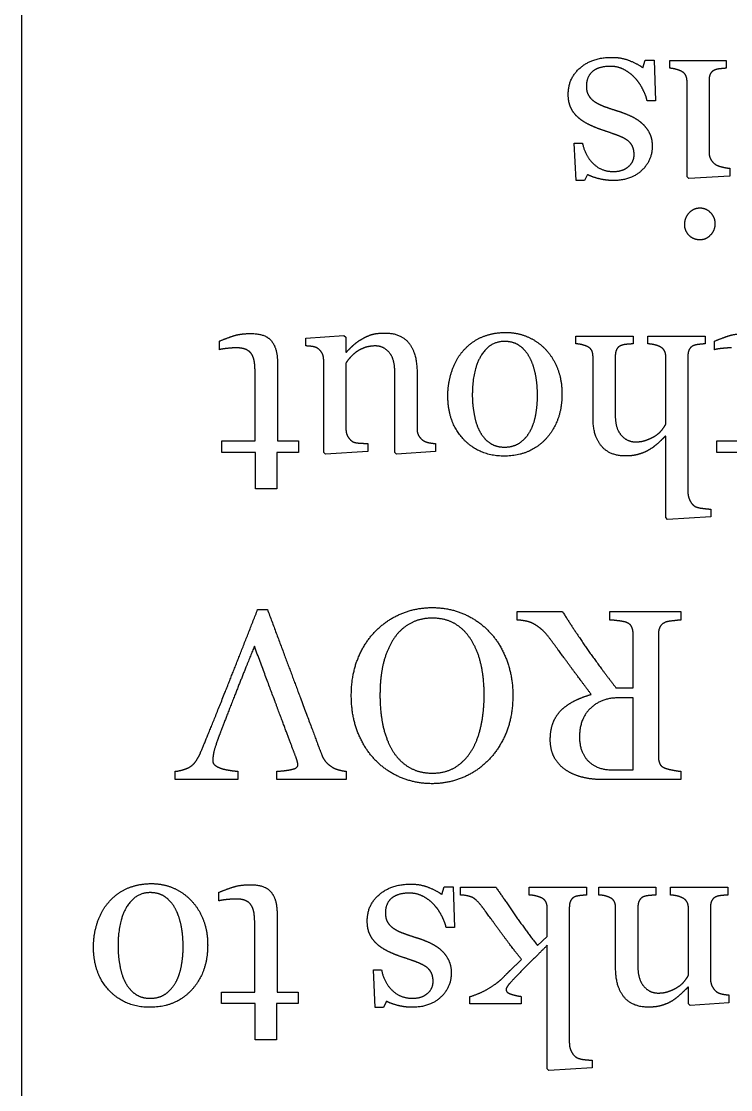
# Model space of a CAD drawing. Header units: inches. Extents: x -4.69 to 4.69, y -2.94 to 2.94.
# Drawn here: x -4.688 to -3.522, y -1.551 to 0.204 of the extents above; entities that cross this region are included whole.
import ezdxf

# ---------------------------------------------------------------- set-up
doc = ezdxf.new("R2010")
doc.units = ezdxf.units.IN
doc.layers.get('0').update_dxf_attribs({"linetype": 'CONTINUOUS'})

msp = doc.modelspace()

# ---------------------------------------------------------------- linework, layer by layer
for p, q in [((-3.6664, 0.1279), (-3.6625, 0.1406)), ((-3.6625, 0.1406), (-3.6479, 0.1406)), ((-3.6479, 0.1406), (-3.6459, 0.0738)), ((-3.622, 0.14), (-3.5294, 0.14)), ((-3.622, 0.1272), (-3.622, 0.14)), ((-3.5294, 0.14), (-3.5294, 0.1272)), ((-3.5576, 0.1073), (-3.5576, -0.011)), ((-3.5938, -0.0515), (-3.5938, 0.105)), ((-3.6459, 0.0738), (-3.6594, 0.0738)), ((-3.7761, -0.0575), (-3.779, 0.0042)), ((-3.779, 0.0042), (-3.7656, 0.0042)), ((-3.7576, -0.0474), (-3.7621, -0.0575)), ((-3.5911, -0.0542), (-3.5938, -0.0515)), ((-3.5233, -0.0499), (-3.5911, -0.0542)), ((-3.5233, -0.0371), (-3.5233, -0.0499)), ((-3.7621, -0.0575), (-3.7761, -0.0575)), ((-4.2201, -0.3163), (-4.1575, -0.312)), ((-4.1575, -0.312), (-4.1546, -0.3147)), ((-4.1546, -0.3147), (-4.1546, -0.3391)), ((-3.7765, -0.3128), (-3.6821, -0.3128)), ((-3.7765, -0.3256), (-3.7765, -0.3128)), ((-3.6821, -0.3128), (-3.6821, -0.3256)), ((-3.6582, -0.3256), (-3.6582, -0.3128)), ((-3.6582, -0.3128), (-3.5642, -0.3128)), ((-3.5642, -0.3128), (-3.5642, -0.3256)), ((-4.3622, -0.3354), (-4.3622, -0.3212)), ((-4.2201, -0.3291), (-4.2201, -0.3163)), ((-3.5486, -0.3354), (-3.5486, -0.3212)), ((-4.1546, -0.3391), (-4.1534, -0.3391)), ((-3.7483, -0.4469), (-3.7483, -0.347)), ((-3.7117, -0.3455), (-3.7117, -0.4441)), ((-3.6286, -0.4577), (-3.6286, -0.3474)), ((-3.5924, -0.3455), (-3.5924, -0.569)), ((-4.2668, -0.3552), (-4.2668, -0.4852)), ((-4.1908, -0.5043), (-4.1908, -0.3521)), ((-4.1542, -0.3573), (-4.1542, -0.4659)), ((-4.3034, -0.4852), (-4.3034, -0.378)), ((-4.074, -0.5043), (-4.074, -0.371)), ((-4.0374, -0.3728), (-4.0374, -0.4646)), ((-4.3581, -0.5039), (-4.3581, -0.4852)), ((-4.3581, -0.4852), (-4.3034, -0.4852)), ((-4.2668, -0.4852), (-4.2322, -0.4852)), ((-4.2322, -0.4852), (-4.2322, -0.5039)), ((-4.118, -0.4895), (-4.118, -0.5023)), ((-4.0071, -0.4895), (-4.0071, -0.5023)), ((-3.6286, -0.4772), (-3.6294, -0.4772)), ((-3.6286, -0.6111), (-3.6286, -0.4772)), ((-3.5446, -0.5039), (-3.5446, -0.4852)), ((-3.5446, -0.4852), (-3.4899, -0.4852)), ((-4.303, -0.5039), (-4.3581, -0.5039)), ((-4.303, -0.5636), (-4.303, -0.5039)), ((-4.2322, -0.5039), (-4.2676, -0.5039)), ((-4.2676, -0.5039), (-4.2676, -0.5636)), ((-4.1878, -0.507), (-4.1908, -0.5043)), ((-4.118, -0.5023), (-4.1878, -0.507)), ((-4.0711, -0.507), (-4.074, -0.5043)), ((-4.0071, -0.5023), (-4.0711, -0.507)), ((-3.4895, -0.5039), (-3.5446, -0.5039)), ((-4.2676, -0.5636), (-4.303, -0.5636)), ((-3.6259, -0.614), (-3.6286, -0.6111)), ((-3.5549, -0.6097), (-3.6259, -0.614)), ((-3.5549, -0.5973), (-3.5549, -0.6097)), ((-4.2993, -0.7621), (-4.2832, -0.7621)), ((-3.8728, -0.7656), (-3.7985, -0.7656)), ((-3.8728, -0.7794), (-3.8728, -0.7656)), ((-3.7207, -0.7794), (-3.7207, -0.7656)), ((-3.7207, -0.7656), (-3.6039, -0.7656)), ((-3.6039, -0.7656), (-3.6039, -0.7794)), ((-3.6823, -0.8907), (-3.6823, -0.8031)), ((-3.6409, -0.8031), (-3.6409, -1.0028)), ((-3.7106, -0.8907), (-3.6823, -0.8907)), ((-3.6823, -0.9074), (-3.7078, -0.9074)), ((-3.6823, -1.0257), (-3.6823, -0.9074)), ((-4.4348, -1.0417), (-4.4348, -1.0279)), ((-4.3321, -1.0279), (-4.3321, -1.0417)), ((-4.2678, -1.0417), (-4.2678, -1.0279)), ((-4.1536, -1.0279), (-4.1536, -1.0417)), ((-3.7154, -1.0257), (-3.6823, -1.0257)), ((-3.6039, -1.0279), (-3.6039, -1.0417)), ((-4.3321, -1.0417), (-4.4348, -1.0417)), ((-4.1536, -1.0417), (-4.2678, -1.0417)), ((-3.6039, -1.0417), (-3.7314, -1.0417)), ((-4.3628, -1.2409), (-4.3628, -1.2267)), ((-3.9966, -1.2304), (-3.9927, -1.2178)), ((-3.9927, -1.2178), (-3.9781, -1.2178)), ((-3.9781, -1.2178), (-3.9761, -1.2845)), ((-3.9658, -1.2184), (-3.9079, -1.2184)), ((-3.9658, -1.2312), (-3.9658, -1.2184)), ((-3.853, -1.2312), (-3.853, -1.2184)), ((-3.853, -1.2184), (-3.759, -1.2184)), ((-3.759, -1.2184), (-3.759, -1.2312)), ((-3.7389, -1.2184), (-3.6452, -1.2184)), ((-3.7389, -1.2312), (-3.7389, -1.2184)), ((-3.6452, -1.2184), (-3.6452, -1.2312)), ((-3.621, -1.2312), (-3.621, -1.2184)), ((-3.621, -1.2184), (-3.527, -1.2184)), ((-3.527, -1.2184), (-3.527, -1.2312)), ((-4.2674, -1.2608), (-4.2674, -1.3908)), ((-3.8234, -1.2993), (-3.8234, -1.2538)), ((-3.7872, -1.2511), (-3.7872, -1.4742)), ((-3.7111, -1.3524), (-3.7111, -1.2526)), ((-3.6745, -1.251), (-3.6745, -1.3497)), ((-3.5915, -1.3633), (-3.5915, -1.253)), ((-3.5553, -1.251), (-3.5553, -1.3694)), ((-4.304, -1.3908), (-4.304, -1.2835)), ((-3.9761, -1.2845), (-3.9896, -1.2845)), ((-3.8394, -1.3142), (-3.8234, -1.2993)), ((-3.8234, -1.5167), (-3.8234, -1.3137)), ((-4.1063, -1.4159), (-4.1092, -1.3542)), ((-4.1092, -1.3542), (-4.0958, -1.3542)), ((-3.5915, -1.3828), (-3.5924, -1.3828)), ((-3.5915, -1.4098), (-3.5915, -1.3828)), ((-4.3587, -1.4094), (-4.3587, -1.3908)), ((-4.3587, -1.3908), (-4.304, -1.3908)), ((-4.2674, -1.3908), (-4.2328, -1.3908)), ((-4.2328, -1.3908), (-4.2328, -1.4094)), ((-3.9508, -1.4102), (-3.9508, -1.3982)), ((-3.8664, -1.3978), (-3.8664, -1.4102)), ((-3.5249, -1.3954), (-3.5249, -1.4083)), ((-4.3036, -1.4094), (-4.3587, -1.4094)), ((-4.3036, -1.4692), (-4.3036, -1.4094)), ((-4.2328, -1.4094), (-4.2682, -1.4094)), ((-4.2682, -1.4094), (-4.2682, -1.4692)), ((-4.0923, -1.4159), (-4.1063, -1.4159)), ((-4.0878, -1.4057), (-4.0923, -1.4159)), ((-3.8664, -1.4102), (-3.9508, -1.4102)), ((-3.5887, -1.4126), (-3.5915, -1.4098)), ((-3.5249, -1.4083), (-3.5887, -1.4126)), ((-4.2682, -1.4692), (-4.3036, -1.4692)), ((-3.7496, -1.5028), (-3.7496, -1.5153)), ((-3.8207, -1.5196), (-3.8234, -1.5167)), ((-3.7496, -1.5153), (-3.8207, -1.5196))]:
    msp.add_line(p, q)
for points in [[(-4.6875, -2.9375), (4.6875, -2.9375), (4.6875, 2.9375), (-4.6875, 2.9375)], [(4.6875, 2.9375), (-4.6875, 2.9375), (-4.6875, -2.9375), (4.6875, -2.9375)]]:
    msp.add_lwpolyline(points, close=True)
for points in [[(-3.769, 0.1281), (-3.7491, 0.1451), (-3.7173, 0.1451)], [(-3.7173, 0.1451), (-3.7006, 0.1451), (-3.6865, 0.139)], [(-3.789, 0.0845), (-3.789, 0.1112), (-3.769, 0.1281)], [(-3.7203, 0.1303), (-3.7389, 0.1303), (-3.7491, 0.1218)], [(-3.6964, 0.1244), (-3.707, 0.1303), (-3.7203, 0.1303)], [(-3.6782, 0.11), (-3.6858, 0.1186), (-3.6964, 0.1244)], [(-3.6865, 0.139), (-3.6724, 0.133), (-3.6664, 0.1279)], [(-3.6129, 0.1257), (-3.617, 0.1268), (-3.622, 0.1272)], [(-3.6046, 0.1229), (-3.6089, 0.1246), (-3.6129, 0.1257)], [(-3.5964, 0.1163), (-3.599, 0.1207), (-3.6046, 0.1229)], [(-3.5469, 0.1248), (-3.5523, 0.1231), (-3.555, 0.1187)], [(-3.5386, 0.1264), (-3.5434, 0.126), (-3.5469, 0.1248)], [(-3.5294, 0.1272), (-3.5339, 0.1268), (-3.5386, 0.1264)], [(-3.7491, 0.1218), (-3.7592, 0.1132), (-3.7592, 0.0974)], [(-3.666, 0.0916), (-3.671, 0.1018), (-3.6782, 0.11)], [(-3.5938, 0.105), (-3.5938, 0.1118), (-3.5964, 0.1163)], [(-3.555, 0.1187), (-3.5576, 0.1143), (-3.5576, 0.1073)], [(-3.7592, 0.0974), (-3.7592, 0.0892), (-3.756, 0.0833)], [(-3.6594, 0.0738), (-3.6609, 0.0815), (-3.666, 0.0916)], [(-3.7847, 0.0622), (-3.789, 0.0713), (-3.789, 0.0845)], [(-3.756, 0.0833), (-3.7528, 0.0773), (-3.7465, 0.0729)], [(-3.7465, 0.0729), (-3.7401, 0.0684), (-3.7308, 0.0648)], [(-3.7724, 0.046), (-3.7804, 0.053), (-3.7847, 0.0622)], [(-3.7308, 0.0648), (-3.7214, 0.0612), (-3.71, 0.0577)], [(-3.71, 0.0577), (-3.7008, 0.055), (-3.6896, 0.0502)], [(-3.7536, 0.034), (-3.765, 0.0394), (-3.7724, 0.046)], [(-3.6896, 0.0502), (-3.6784, 0.0454), (-3.6705, 0.039)], [(-3.6705, 0.039), (-3.6619, 0.0322), (-3.6564, 0.0223)], [(-3.7294, 0.0244), (-3.7423, 0.0285), (-3.7536, 0.034)], [(-3.7075, 0.0167), (-3.7164, 0.0201), (-3.7294, 0.0244)], [(-3.6564, 0.0223), (-3.651, 0.0124), (-3.651, -0.0011)], [(-3.7656, 0.0042), (-3.7615, -0.0165), (-3.748, -0.0295)], [(-3.6928, 0.0094), (-3.6987, 0.0133), (-3.7075, 0.0167)], [(-3.6838, -0.0005), (-3.6868, 0.0054), (-3.6928, 0.0094)], [(-3.6899, -0.0345), (-3.6808, -0.0264), (-3.6808, -0.0151)], [(-3.6808, -0.0151), (-3.6808, -0.0063), (-3.6838, -0.0005)], [(-3.651, -0.0011), (-3.651, -0.0246), (-3.6685, -0.041)], [(-3.5576, -0.011), (-3.5576, -0.0172), (-3.5548, -0.0224)], [(-3.748, -0.0295), (-3.7345, -0.0425), (-3.715, -0.0425)], [(-3.715, -0.0425), (-3.6991, -0.0425), (-3.6899, -0.0345)], [(-3.5548, -0.0224), (-3.552, -0.0275), (-3.5469, -0.031)], [(-3.5469, -0.031), (-3.5432, -0.0334), (-3.5362, -0.035)], [(-3.5362, -0.035), (-3.5292, -0.0367), (-3.5233, -0.0371)], [(-3.7385, -0.0544), (-3.7502, -0.0515), (-3.7576, -0.0474)], [(-3.6685, -0.041), (-3.686, -0.0573), (-3.7154, -0.0573)], [(-3.7154, -0.0573), (-3.7267, -0.0573), (-3.7385, -0.0544)], [(-3.5904, -0.1105), (-3.5831, -0.1023), (-3.5724, -0.1023)], [(-3.5724, -0.1023), (-3.5625, -0.1023), (-3.5552, -0.1101)], [(-3.5977, -0.1299), (-3.5977, -0.1188), (-3.5904, -0.1105)], [(-3.5552, -0.1101), (-3.5479, -0.118), (-3.5479, -0.1281)], [(-3.5906, -0.1473), (-3.5977, -0.1398), (-3.5977, -0.1299)], [(-3.5479, -0.1281), (-3.5479, -0.1388), (-3.5552, -0.1468)], [(-3.5724, -0.1548), (-3.5835, -0.1548), (-3.5906, -0.1473)], [(-3.5552, -0.1468), (-3.5625, -0.1548), (-3.5724, -0.1548)], [(-4.3622, -0.3212), (-4.3495, -0.3159), (-4.3382, -0.3123)], [(-4.3382, -0.3123), (-4.327, -0.3087), (-4.3106, -0.3087)], [(-4.3106, -0.3087), (-4.2865, -0.3087), (-4.2767, -0.3209)], [(-4.1295, -0.3186), (-4.1208, -0.3134), (-4.1126, -0.3106)], [(-4.1126, -0.3106), (-4.1044, -0.3079), (-4.0895, -0.3079)], [(-4.0895, -0.3079), (-4.064, -0.3079), (-4.0507, -0.3245)], [(-3.9621, -0.3377), (-3.9487, -0.3221), (-3.9309, -0.3145)], [(-3.9309, -0.3145), (-3.9132, -0.3069), (-3.8912, -0.3069)], [(-3.8912, -0.3069), (-3.8729, -0.3069), (-3.8563, -0.3139)], [(-3.8563, -0.3139), (-3.8398, -0.3208), (-3.8269, -0.334)], [(-3.5486, -0.3212), (-3.536, -0.3159), (-3.5247, -0.3123)], [(-3.5247, -0.3123), (-3.5134, -0.3087), (-3.4971, -0.3087)], [(-4.3489, -0.3331), (-4.3583, -0.334), (-4.3622, -0.3354)], [(-4.3346, -0.3322), (-4.3394, -0.3322), (-4.3489, -0.3331)], [(-4.3178, -0.3352), (-4.324, -0.3322), (-4.3346, -0.3322)], [(-4.2767, -0.3209), (-4.2668, -0.333), (-4.2668, -0.3552)], [(-4.2094, -0.33), (-4.2143, -0.3293), (-4.2201, -0.3291)], [(-4.2011, -0.3328), (-4.2046, -0.3307), (-4.2094, -0.33)], [(-4.1935, -0.3408), (-4.1962, -0.3361), (-4.2011, -0.3328)], [(-4.1534, -0.3391), (-4.1487, -0.3342), (-4.1429, -0.3286)], [(-4.1429, -0.3286), (-4.1371, -0.3231), (-4.1295, -0.3186)], [(-4.1248, -0.3324), (-4.1332, -0.3357), (-4.1388, -0.3402)], [(-4.1057, -0.3291), (-4.1164, -0.3291), (-4.1248, -0.3324)], [(-4.0833, -0.3396), (-4.0927, -0.3291), (-4.1057, -0.3291)], [(-4.0507, -0.3245), (-4.0374, -0.3412), (-4.0374, -0.3728)], [(-3.8937, -0.3217), (-3.9181, -0.3217), (-3.9323, -0.3453)], [(-3.8689, -0.3288), (-3.8789, -0.3217), (-3.8937, -0.3217)], [(-3.8522, -0.3484), (-3.8588, -0.3359), (-3.8689, -0.3288)], [(-3.767, -0.3269), (-3.7706, -0.326), (-3.7765, -0.3256)], [(-3.7589, -0.3295), (-3.7634, -0.3278), (-3.767, -0.3269)], [(-3.7507, -0.336), (-3.7532, -0.3319), (-3.7589, -0.3295)], [(-3.701, -0.328), (-3.7064, -0.3297), (-3.7091, -0.3341)], [(-3.6921, -0.3264), (-3.6975, -0.3268), (-3.701, -0.328)], [(-3.6821, -0.3256), (-3.6866, -0.326), (-3.6921, -0.3264)], [(-3.6482, -0.327), (-3.6527, -0.326), (-3.6582, -0.3256)], [(-3.6393, -0.3299), (-3.6436, -0.328), (-3.6482, -0.327)], [(-3.6312, -0.3365), (-3.6339, -0.3322), (-3.6393, -0.3299)], [(-3.5816, -0.328), (-3.587, -0.3297), (-3.5897, -0.3341)], [(-3.5735, -0.3265), (-3.5783, -0.327), (-3.5816, -0.328)], [(-3.5642, -0.3256), (-3.5687, -0.326), (-3.5735, -0.3265)], [(-3.5353, -0.3331), (-3.5448, -0.334), (-3.5486, -0.3354)], [(-3.521, -0.3322), (-3.5259, -0.3322), (-3.5353, -0.3331)], [(-4.3085, -0.3437), (-4.3116, -0.3381), (-4.3178, -0.3352)], [(-4.3043, -0.3578), (-4.3052, -0.3498), (-4.3085, -0.3437)], [(-4.1908, -0.3521), (-4.1908, -0.3455), (-4.1935, -0.3408)], [(-4.148, -0.3489), (-4.152, -0.3534), (-4.1542, -0.3573)], [(-4.1388, -0.3402), (-4.1441, -0.3443), (-4.148, -0.3489)], [(-4.074, -0.371), (-4.074, -0.3501), (-4.0833, -0.3396)], [(-3.9804, -0.3709), (-3.974, -0.3513), (-3.9621, -0.3377)], [(-3.9323, -0.3453), (-3.9466, -0.3688), (-3.9466, -0.4103)], [(-3.8426, -0.3767), (-3.8456, -0.3608), (-3.8522, -0.3484)], [(-3.8269, -0.334), (-3.8143, -0.347), (-3.8068, -0.3658)], [(-3.7483, -0.347), (-3.7483, -0.3402), (-3.7507, -0.336)], [(-3.7091, -0.3341), (-3.7117, -0.3385), (-3.7117, -0.3455)], [(-3.6286, -0.3474), (-3.6286, -0.3408), (-3.6312, -0.3365)], [(-3.5897, -0.3341), (-3.5924, -0.3385), (-3.5924, -0.3455)], [(-4.3034, -0.378), (-4.3034, -0.3659), (-4.3043, -0.3578)], [(-3.8068, -0.3658), (-3.7993, -0.3846), (-3.7993, -0.4079)], [(-3.9868, -0.4107), (-3.9868, -0.3904), (-3.9804, -0.3709)], [(-3.8395, -0.4112), (-3.8395, -0.3926), (-3.8426, -0.3767)], [(-3.9606, -0.4829), (-3.9868, -0.4558), (-3.9868, -0.4107)], [(-3.9466, -0.4103), (-3.9466, -0.4249), (-3.9436, -0.4411)], [(-3.8421, -0.4406), (-3.8395, -0.4254), (-3.8395, -0.4112)], [(-3.7993, -0.4079), (-3.7993, -0.4529), (-3.8255, -0.4815)], [(-3.9436, -0.4411), (-3.9407, -0.4574), (-3.9349, -0.4686)], [(-3.8508, -0.4677), (-3.8446, -0.4558), (-3.8421, -0.4406)], [(-3.7344, -0.4936), (-3.7483, -0.4774), (-3.7483, -0.4469)], [(-3.7117, -0.4441), (-3.7117, -0.4646), (-3.702, -0.4756)], [(-4.1542, -0.4659), (-4.1542, -0.4724), (-4.1515, -0.4773)], [(-4.0374, -0.4646), (-4.0374, -0.4716), (-4.0348, -0.4763)], [(-3.9349, -0.4686), (-3.9286, -0.4807), (-3.9185, -0.488)], [(-3.8681, -0.4879), (-3.8575, -0.4805), (-3.8508, -0.4677)], [(-3.6442, -0.4756), (-3.6376, -0.4708), (-3.6341, -0.4659)], [(-3.6341, -0.4659), (-3.6306, -0.4611), (-3.6286, -0.4577)], [(-4.1515, -0.4773), (-4.1487, -0.4823), (-4.1439, -0.4858)], [(-4.1439, -0.4858), (-4.1404, -0.4881), (-4.1335, -0.4886)], [(-4.1335, -0.4886), (-4.1265, -0.4891), (-4.118, -0.4895)], [(-4.0348, -0.4763), (-4.0321, -0.4811), (-4.027, -0.4846)], [(-4.027, -0.4846), (-4.0235, -0.4869), (-4.0182, -0.488)], [(-4.0182, -0.488), (-4.0129, -0.4891), (-4.0071, -0.4895)], [(-3.8941, -0.5101), (-3.9344, -0.5101), (-3.9606, -0.4829)], [(-3.9185, -0.488), (-3.9084, -0.4953), (-3.8937, -0.4953)], [(-3.8255, -0.4815), (-3.8517, -0.5101), (-3.8941, -0.5101)], [(-3.8937, -0.4953), (-3.8787, -0.4953), (-3.8681, -0.4879)], [(-3.702, -0.4756), (-3.6924, -0.4867), (-3.6785, -0.4867)], [(-3.6785, -0.4867), (-3.6684, -0.4867), (-3.6597, -0.4835)], [(-3.6597, -0.4835), (-3.651, -0.4803), (-3.6442, -0.4756)], [(-3.6411, -0.4886), (-3.6464, -0.4936), (-3.6549, -0.499)], [(-3.6294, -0.4772), (-3.6358, -0.4836), (-3.6411, -0.4886)], [(-3.6949, -0.5099), (-3.7206, -0.5099), (-3.7344, -0.4936)], [(-3.6724, -0.5068), (-3.6824, -0.5099), (-3.6949, -0.5099)], [(-3.6549, -0.499), (-3.6623, -0.5037), (-3.6724, -0.5068)], [(-3.5924, -0.569), (-3.5924, -0.5756), (-3.5894, -0.5823)], [(-3.5894, -0.5823), (-3.5864, -0.5889), (-3.5815, -0.5922)], [(-3.5815, -0.5922), (-3.578, -0.5947), (-3.5692, -0.5958)], [(-3.5692, -0.5958), (-3.5603, -0.5969), (-3.5549, -0.5973)], [(-4.353, -0.8986), (-4.327, -0.8331), (-4.2993, -0.7621)], [(-4.2832, -0.7621), (-4.2552, -0.8374), (-4.2291, -0.9072)], [(-4.1057, -0.7979), (-4.0876, -0.7792), (-4.0637, -0.7691)], [(-4.0637, -0.7691), (-4.0398, -0.759), (-4.0127, -0.759)], [(-4.0127, -0.759), (-3.9839, -0.759), (-3.9595, -0.7698)], [(-3.9595, -0.7698), (-3.9351, -0.7806), (-3.9176, -0.7998)], [(-3.7985, -0.7656), (-3.7738, -0.8043), (-3.7539, -0.8325)], [(-4.0503, -0.786), (-4.067, -0.7957), (-4.0775, -0.8132)], [(-4.0127, -0.7763), (-4.0335, -0.7763), (-4.0503, -0.786)], [(-3.9746, -0.7859), (-3.9905, -0.7763), (-4.0127, -0.7763)], [(-3.9481, -0.8127), (-3.9586, -0.7955), (-3.9746, -0.7859)], [(-3.8602, -0.7809), (-3.8678, -0.7796), (-3.8728, -0.7794)], [(-3.8475, -0.7848), (-3.8526, -0.7823), (-3.8602, -0.7809)], [(-3.8338, -0.7939), (-3.8407, -0.7883), (-3.8475, -0.7848)], [(-3.7059, -0.7808), (-3.7146, -0.7796), (-3.7207, -0.7794)], [(-3.6936, -0.7833), (-3.6971, -0.7819), (-3.7059, -0.7808)], [(-3.6845, -0.7912), (-3.6866, -0.786), (-3.6936, -0.7833)], [(-3.6298, -0.7833), (-3.6356, -0.7858), (-3.6382, -0.7907)], [(-3.6174, -0.7808), (-3.6263, -0.7817), (-3.6298, -0.7833)], [(-3.6039, -0.7794), (-3.6086, -0.7798), (-3.6174, -0.7808)], [(-4.1349, -0.8436), (-4.1244, -0.8167), (-4.1057, -0.7979)], [(-3.9176, -0.7998), (-3.9001, -0.8187), (-3.89, -0.8456)], [(-3.8183, -0.8111), (-3.8269, -0.7994), (-3.8338, -0.7939)], [(-3.6823, -0.8031), (-3.6823, -0.7963), (-3.6845, -0.7912)], [(-3.6382, -0.7907), (-3.6409, -0.7955), (-3.6409, -0.8031)], [(-4.3046, -0.8226), (-4.3194, -0.8587), (-4.3387, -0.9077)], [(-4.2587, -0.9454), (-4.2748, -0.9023), (-4.3046, -0.8226)], [(-4.0775, -0.8132), (-4.0884, -0.831), (-4.0934, -0.8533)], [(-3.9322, -0.8527), (-3.9372, -0.8302), (-3.9481, -0.8127)], [(-3.7852, -0.8561), (-3.7987, -0.8376), (-3.8183, -0.8111)], [(-3.7539, -0.8325), (-3.7339, -0.8607), (-3.7106, -0.8907)], [(-4.1454, -0.9033), (-4.1454, -0.8705), (-4.1349, -0.8436)], [(-4.0934, -0.8533), (-4.0983, -0.8757), (-4.0983, -0.9033)], [(-3.9271, -0.9033), (-3.9271, -0.8753), (-3.9322, -0.8527)], [(-3.89, -0.8456), (-3.88, -0.8726), (-3.88, -0.9033)], [(-3.7512, -0.9016), (-3.7716, -0.8745), (-3.7852, -0.8561)], [(-4.3921, -0.995), (-4.3791, -0.964), (-4.353, -0.8986)], [(-4.3387, -0.9077), (-4.3579, -0.9568), (-4.3646, -0.9751)], [(-4.2291, -0.9072), (-4.203, -0.9771), (-4.1937, -1.0016)], [(-4.1351, -0.963), (-4.1454, -0.936), (-4.1454, -0.9033)], [(-4.0983, -0.9033), (-4.0983, -0.9317), (-4.0928, -0.9555)], [(-3.9319, -0.9516), (-3.9271, -0.9286), (-3.9271, -0.9033)], [(-3.88, -0.9033), (-3.88, -0.937), (-3.8905, -0.9634)], [(-3.7993, -0.9265), (-3.7905, -0.9181), (-3.7782, -0.912)], [(-3.7782, -0.912), (-3.766, -0.9059), (-3.7512, -0.9016)], [(-3.7078, -0.9074), (-3.7347, -0.9074), (-3.7526, -0.9246)], [(-3.8137, -0.9477), (-3.8088, -0.9354), (-3.7993, -0.9265)], [(-3.7526, -0.9246), (-3.7705, -0.9418), (-3.7705, -0.9713)], [(-4.2353, -1.0076), (-4.2426, -0.9886), (-4.2587, -0.9454)], [(-3.8185, -0.9759), (-3.8185, -0.96), (-3.8137, -0.9477)], [(-4.1065, -1.009), (-4.1248, -0.9899), (-4.1351, -0.963)], [(-4.0928, -0.9555), (-4.0872, -0.9792), (-4.0765, -0.996)], [(-3.9464, -0.9917), (-3.9366, -0.9746), (-3.9319, -0.9516)], [(-3.8905, -0.9634), (-3.901, -0.9897), (-3.9195, -1.009)], [(-4.3646, -0.9751), (-4.371, -0.9928), (-4.372, -0.9997)], [(-3.8113, -1.0062), (-3.8185, -0.9936), (-3.8185, -0.9759)], [(-3.7705, -0.9713), (-3.7705, -0.9964), (-3.7561, -1.0111)], [(-4.4, -1.0102), (-4.396, -1.0037), (-4.3921, -0.995)], [(-4.372, -0.9997), (-4.3731, -1.0065), (-4.3731, -1.0107)], [(-4.0765, -0.996), (-4.0658, -1.0125), (-4.0497, -1.0217)], [(-3.973, -1.0203), (-3.9567, -1.0096), (-3.9464, -0.9917)], [(-4.4106, -1.0207), (-4.404, -1.0166), (-4.4, -1.0102)], [(-4.3731, -1.0107), (-4.3731, -1.0152), (-4.3691, -1.0182)], [(-4.2432, -1.0249), (-4.2332, -1.0228), (-4.2332, -1.0174)], [(-4.234, -1.0123), (-4.2348, -1.0094), (-4.2353, -1.0076)], [(-4.2332, -1.0174), (-4.2332, -1.0152), (-4.234, -1.0123)], [(-4.1937, -1.0016), (-4.1913, -1.0076), (-4.1874, -1.0122)], [(-4.1874, -1.0122), (-4.1836, -1.0168), (-4.1771, -1.0209)], [(-4.0645, -1.038), (-4.0888, -1.0277), (-4.1065, -1.009)], [(-3.9195, -1.009), (-3.9378, -1.0281), (-3.962, -1.0382)], [(-3.7921, -1.0265), (-3.8041, -1.0187), (-3.8113, -1.0062)], [(-3.7561, -1.0111), (-3.7417, -1.0257), (-3.7154, -1.0257)], [(-3.6409, -1.0028), (-3.6409, -1.0096), (-3.6389, -1.0148)], [(-3.6389, -1.0148), (-3.637, -1.0201), (-3.6298, -1.0228)], [(-4.4348, -1.0279), (-4.4297, -1.0277), (-4.4225, -1.0256)], [(-4.4225, -1.0256), (-4.4153, -1.0236), (-4.4106, -1.0207)], [(-4.3691, -1.0182), (-4.3651, -1.0213), (-4.3585, -1.0234)], [(-4.3585, -1.0234), (-4.3521, -1.0253), (-4.3455, -1.0263)], [(-4.3455, -1.0263), (-4.3389, -1.0273), (-4.3321, -1.0279)], [(-4.2678, -1.0279), (-4.2533, -1.0271), (-4.2432, -1.0249)], [(-4.1771, -1.0209), (-4.1719, -1.0242), (-4.1655, -1.0258)], [(-4.1655, -1.0258), (-4.159, -1.0275), (-4.1536, -1.0279)], [(-4.0497, -1.0217), (-4.0335, -1.031), (-4.0127, -1.031)], [(-4.0127, -1.031), (-3.9894, -1.031), (-3.973, -1.0203)], [(-3.7642, -1.0381), (-3.7796, -1.0345), (-3.7921, -1.0265)], [(-3.6298, -1.0228), (-3.6249, -1.0246), (-3.6171, -1.026)], [(-3.6171, -1.026), (-3.6094, -1.0275), (-3.6039, -1.0279)], [(-4.0127, -1.0483), (-4.0402, -1.0483), (-4.0645, -1.038)], [(-3.962, -1.0382), (-3.9863, -1.0483), (-4.0127, -1.0483)], [(-3.7314, -1.0417), (-3.7489, -1.0417), (-3.7642, -1.0381)], [(-4.5443, -1.2433), (-4.5308, -1.2277), (-4.5131, -1.2201)], [(-4.4759, -1.2273), (-4.5003, -1.2273), (-4.5145, -1.2509)], [(-4.5131, -1.2201), (-4.4954, -1.2125), (-4.4734, -1.2125)], [(-4.4511, -1.2344), (-4.4611, -1.2273), (-4.4759, -1.2273)], [(-4.4734, -1.2125), (-4.4551, -1.2125), (-4.4385, -1.2194)], [(-4.4385, -1.2194), (-4.422, -1.2263), (-4.4091, -1.2396)], [(-4.3628, -1.2267), (-4.3501, -1.2215), (-4.3388, -1.2179)], [(-4.3388, -1.2179), (-4.3275, -1.2143), (-4.3112, -1.2143)], [(-4.3112, -1.2143), (-4.2871, -1.2143), (-4.2772, -1.2264)], [(-4.2772, -1.2264), (-4.2674, -1.2386), (-4.2674, -1.2608)], [(-4.0992, -1.2302), (-4.0793, -1.2133), (-4.0475, -1.2133)], [(-4.0505, -1.2281), (-4.0691, -1.2281), (-4.0793, -1.2366)], [(-4.0266, -1.2339), (-4.0372, -1.2281), (-4.0505, -1.2281)], [(-4.0475, -1.2133), (-4.0308, -1.2133), (-4.0167, -1.2193)], [(-4.0167, -1.2193), (-4.0026, -1.2254), (-3.9966, -1.2304)], [(-3.9079, -1.2184), (-3.8927, -1.2403), (-3.8754, -1.2654)], [(-4.5626, -1.2764), (-4.5562, -1.2569), (-4.5443, -1.2433)], [(-4.4344, -1.254), (-4.441, -1.2415), (-4.4511, -1.2344)], [(-4.4091, -1.2396), (-4.3964, -1.2526), (-4.3889, -1.2714)], [(-4.3494, -1.2387), (-4.3589, -1.2396), (-4.3628, -1.2409)], [(-4.3351, -1.2378), (-4.34, -1.2378), (-4.3494, -1.2387)], [(-4.3184, -1.2407), (-4.3246, -1.2378), (-4.3351, -1.2378)], [(-4.3091, -1.2493), (-4.3122, -1.2437), (-4.3184, -1.2407)], [(-4.1192, -1.2738), (-4.1192, -1.2472), (-4.0992, -1.2302)], [(-4.0793, -1.2366), (-4.0894, -1.2451), (-4.0894, -1.261)], [(-4.0084, -1.2484), (-4.016, -1.2398), (-4.0266, -1.2339)], [(-3.946, -1.2355), (-3.9528, -1.232), (-3.9658, -1.2312)], [(-3.9306, -1.2505), (-3.9392, -1.239), (-3.946, -1.2355)], [(-3.843, -1.2326), (-3.8473, -1.2316), (-3.853, -1.2312)], [(-3.8341, -1.2355), (-3.8388, -1.2335), (-3.843, -1.2326)], [(-3.8259, -1.2422), (-3.8284, -1.2376), (-3.8341, -1.2355)], [(-3.8234, -1.2538), (-3.8234, -1.2468), (-3.8259, -1.2422)], [(-3.7845, -1.2397), (-3.7872, -1.2441), (-3.7872, -1.2511)], [(-3.7764, -1.2335), (-3.7818, -1.2353), (-3.7845, -1.2397)], [(-3.7683, -1.2321), (-3.7731, -1.2326), (-3.7764, -1.2335)], [(-3.759, -1.2312), (-3.7634, -1.2316), (-3.7683, -1.2321)], [(-3.7295, -1.2324), (-3.7329, -1.2316), (-3.7389, -1.2312)], [(-3.7214, -1.2351), (-3.7261, -1.2331), (-3.7295, -1.2324)], [(-3.7135, -1.2416), (-3.7158, -1.2374), (-3.7214, -1.2351)], [(-3.7111, -1.2526), (-3.7111, -1.2458), (-3.7135, -1.2416)], [(-3.6719, -1.2397), (-3.6745, -1.244), (-3.6745, -1.251)], [(-3.6638, -1.2335), (-3.6693, -1.2353), (-3.6719, -1.2397)], [(-3.655, -1.232), (-3.6603, -1.2324), (-3.6638, -1.2335)], [(-3.6452, -1.2312), (-3.6496, -1.2316), (-3.655, -1.232)], [(-3.6112, -1.2326), (-3.616, -1.2316), (-3.621, -1.2312)], [(-3.6023, -1.2355), (-3.6064, -1.2335), (-3.6112, -1.2326)], [(-3.5942, -1.2421), (-3.5969, -1.2378), (-3.6023, -1.2355)], [(-3.5915, -1.253), (-3.5915, -1.2464), (-3.5942, -1.2421)], [(-3.5526, -1.2397), (-3.5553, -1.244), (-3.5553, -1.251)], [(-3.5446, -1.2335), (-3.55, -1.2353), (-3.5526, -1.2397)], [(-3.5363, -1.232), (-3.5411, -1.2324), (-3.5446, -1.2335)], [(-3.527, -1.2312), (-3.5315, -1.2316), (-3.5363, -1.232)], [(-4.5145, -1.2509), (-4.5287, -1.2744), (-4.5287, -1.3158)], [(-4.4247, -1.2823), (-4.4278, -1.2664), (-4.4344, -1.254)], [(-4.3049, -1.2634), (-4.3058, -1.2553), (-4.3091, -1.2493)], [(-4.304, -1.2835), (-4.304, -1.2715), (-4.3049, -1.2634)], [(-4.0894, -1.261), (-4.0894, -1.2691), (-4.0862, -1.2751)], [(-3.9962, -1.2667), (-4.0012, -1.2566), (-4.0084, -1.2484)], [(-3.9015, -1.2902), (-3.9214, -1.2627), (-3.9306, -1.2505)], [(-4.569, -1.3162), (-4.569, -1.296), (-4.5626, -1.2764)], [(-4.3889, -1.2714), (-4.3814, -1.2902), (-4.3814, -1.3135)], [(-4.1149, -1.2962), (-4.1192, -1.287), (-4.1192, -1.2738)], [(-4.0862, -1.2751), (-4.083, -1.281), (-4.0767, -1.2855)], [(-3.9896, -1.2845), (-3.9911, -1.2769), (-3.9962, -1.2667)], [(-3.8754, -1.2654), (-3.8581, -1.2905), (-3.8394, -1.3142)], [(-4.4217, -1.3168), (-4.4217, -1.2981), (-4.4247, -1.2823)], [(-4.1026, -1.3123), (-4.1106, -1.3053), (-4.1149, -1.2962)], [(-4.0767, -1.2855), (-4.0703, -1.29), (-4.061, -1.2936)], [(-4.061, -1.2936), (-4.0516, -1.2972), (-4.0402, -1.3007)], [(-3.8656, -1.3373), (-3.8815, -1.3176), (-3.9015, -1.2902)], [(-4.5428, -1.3885), (-4.569, -1.3614), (-4.569, -1.3162)], [(-4.5287, -1.3158), (-4.5287, -1.3304), (-4.5258, -1.3467)], [(-4.3814, -1.3135), (-4.3814, -1.3585), (-4.4076, -1.3871)], [(-4.0838, -1.3244), (-4.0952, -1.319), (-4.1026, -1.3123)], [(-4.0402, -1.3007), (-4.031, -1.3034), (-4.0198, -1.3082)], [(-4.0198, -1.3082), (-4.0086, -1.3129), (-4.0007, -1.3193)], [(-3.8234, -1.3137), (-3.8386, -1.3288), (-3.8562, -1.3462)], [(-4.4243, -1.3462), (-4.4217, -1.331), (-4.4217, -1.3168)], [(-4.0596, -1.3339), (-4.0725, -1.3299), (-4.0838, -1.3244)], [(-4.0377, -1.3416), (-4.0466, -1.3382), (-4.0596, -1.3339)], [(-4.0007, -1.3193), (-3.9921, -1.3262), (-3.9866, -1.3361)], [(-4.5258, -1.3467), (-4.5229, -1.3629), (-4.517, -1.3742)], [(-4.433, -1.3732), (-4.4268, -1.3614), (-4.4243, -1.3462)], [(-4.023, -1.3489), (-4.0289, -1.345), (-4.0377, -1.3416)], [(-4.014, -1.3588), (-4.017, -1.353), (-4.023, -1.3489)], [(-3.9866, -1.3361), (-3.9812, -1.346), (-3.9812, -1.3594)], [(-3.8895, -1.3602), (-3.881, -1.3515), (-3.8656, -1.3373)], [(-3.8562, -1.3462), (-3.8738, -1.3637), (-3.8859, -1.3773)], [(-3.6745, -1.3497), (-3.6745, -1.3701), (-3.6649, -1.3812)], [(-4.0958, -1.3542), (-4.0917, -1.3749), (-4.0782, -1.3879)], [(-4.011, -1.3734), (-4.011, -1.3647), (-4.014, -1.3588)], [(-3.9812, -1.3594), (-3.9812, -1.383), (-3.9987, -1.3993)], [(-3.9028, -1.3729), (-3.8981, -1.369), (-3.8895, -1.3602)], [(-3.6978, -1.3982), (-3.7111, -1.381), (-3.7111, -1.3524)], [(-3.597, -1.3716), (-3.5932, -1.3664), (-3.5915, -1.3633)], [(-4.517, -1.3742), (-4.5108, -1.3863), (-4.5007, -1.3936)], [(-4.4503, -1.3935), (-4.4397, -1.3861), (-4.433, -1.3732)], [(-4.0201, -1.3928), (-4.011, -1.3848), (-4.011, -1.3734)], [(-3.9508, -1.3982), (-3.9345, -1.3933), (-3.9219, -1.386)], [(-3.9219, -1.386), (-3.9094, -1.3787), (-3.9028, -1.3729)], [(-3.8893, -1.3819), (-3.8911, -1.3847), (-3.8911, -1.3864)], [(-3.8911, -1.3864), (-3.8911, -1.3917), (-3.8827, -1.3942)], [(-3.8859, -1.3773), (-3.8875, -1.379), (-3.8893, -1.3819)], [(-3.6649, -1.3812), (-3.6552, -1.3923), (-3.6414, -1.3923)], [(-3.6225, -1.3891), (-3.6139, -1.3859), (-3.6072, -1.3812)], [(-3.6072, -1.3812), (-3.6008, -1.3767), (-3.597, -1.3716)], [(-3.5924, -1.3828), (-3.5971, -1.3874), (-3.6041, -1.394)], [(-3.5553, -1.3694), (-3.5553, -1.376), (-3.5524, -1.3815)], [(-3.5524, -1.3815), (-3.5496, -1.3871), (-3.5446, -1.3906)], [(-4.4763, -1.4157), (-4.5166, -1.4157), (-4.5428, -1.3885)], [(-4.5007, -1.3936), (-4.4905, -1.4009), (-4.4759, -1.4009)], [(-4.4076, -1.3871), (-4.4338, -1.4157), (-4.4763, -1.4157)], [(-4.4759, -1.4009), (-4.4609, -1.4009), (-4.4503, -1.3935)], [(-4.0782, -1.3879), (-4.0647, -1.4009), (-4.0452, -1.4009)], [(-3.9987, -1.3993), (-4.0162, -1.4157), (-4.0456, -1.4157)], [(-4.0452, -1.4009), (-4.0293, -1.4009), (-4.0201, -1.3928)], [(-3.8827, -1.3942), (-3.8742, -1.3968), (-3.8664, -1.3978)], [(-3.6568, -1.4155), (-3.6845, -1.4155), (-3.6978, -1.3982)], [(-3.6414, -1.3923), (-3.631, -1.3923), (-3.6225, -1.3891)], [(-3.6041, -1.394), (-3.6111, -1.4005), (-3.6173, -1.4046)], [(-3.5446, -1.3906), (-3.5409, -1.3929), (-3.5358, -1.394)], [(-3.5358, -1.394), (-3.5307, -1.395), (-3.5249, -1.3954)], [(-4.0687, -1.4127), (-4.0804, -1.4098), (-4.0878, -1.4057)], [(-4.0456, -1.4157), (-4.0569, -1.4157), (-4.0687, -1.4127)], [(-3.6345, -1.4124), (-3.6444, -1.4155), (-3.6568, -1.4155)], [(-3.6173, -1.4046), (-3.6245, -1.4092), (-3.6345, -1.4124)], [(-3.7872, -1.4742), (-3.7872, -1.4814), (-3.7842, -1.4877)], [(-3.7842, -1.4877), (-3.7812, -1.4941), (-3.7763, -1.4974)], [(-3.7763, -1.4974), (-3.7722, -1.5005), (-3.7636, -1.5015)], [(-3.7636, -1.5015), (-3.7549, -1.5024), (-3.7496, -1.5028)]]:
    msp.add_open_spline(points, degree=2)

doc.saveas('drawing.dxf')
